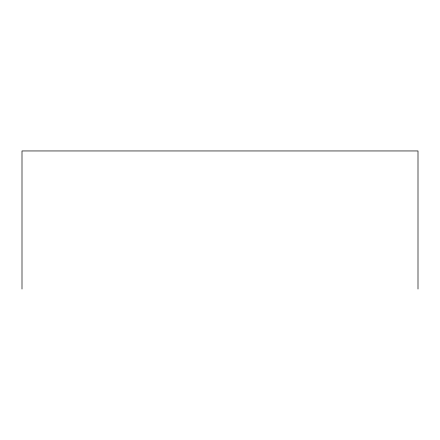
<?xml version="1.0" encoding="UTF-8"?>
<svg xmlns="http://www.w3.org/2000/svg" width="440" height="440" viewBox="0 0 440 440"><rect width="100%" height="100%" fill="white"/><g stroke="black" fill="none" stroke-linecap="round" stroke-linejoin="round"><path stroke-width="0.66" d="M418 289.047L418 150.953L22 150.953L22 289.047"/></g></svg>
